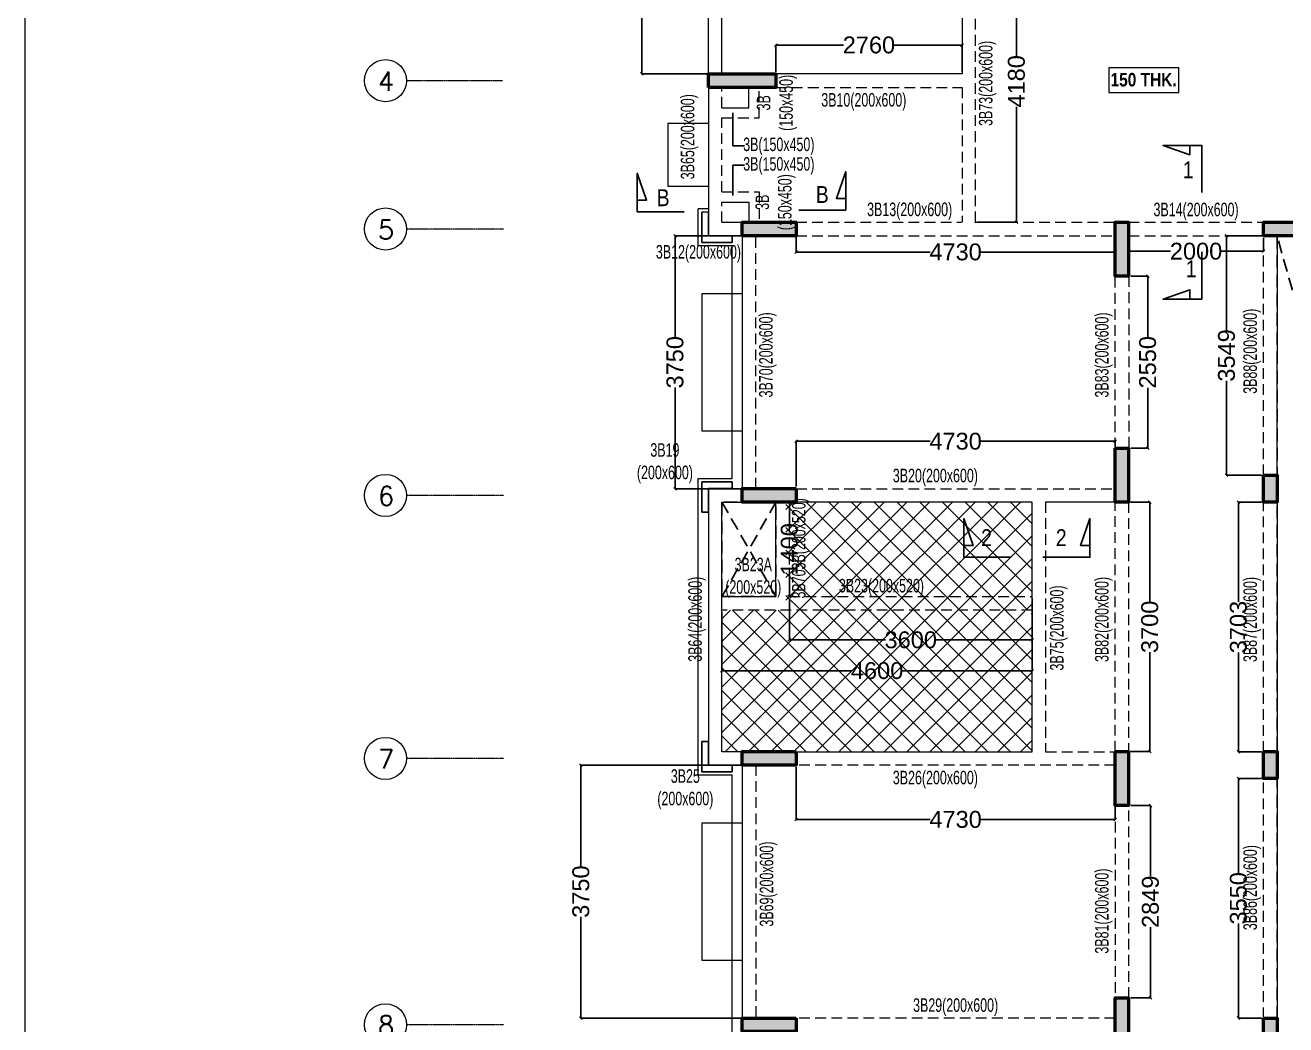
# Model space of a CAD drawing. Header units: millimetres. Extents: x 26 to 37382, y 45 to 77360.
# Drawn here: x 26 to 18715, y 49399 to 64222 of the extents above; entities that cross this region are included whole.
import ezdxf
from ezdxf.enums import TextEntityAlignment as Align

# ---------------------------------------------------------------- set-up
doc = ezdxf.new("R2010")
doc.units = ezdxf.units.MM
for name, pattern in [('ACAD_ISO04W100', [30, 24, -3, 0, -3]), ('CONTINU', [0]), ('DASHED', [0.75, 0.5, -0.25]), ('HIDDEN', [9.525, 6.35, -3.175])]:
    doc.linetypes.add(name, pattern=pattern)
for name, color, linetype, lineweight in [('A-ANNO-DIMS', 8, 'Continuous', 15), ('A-ANNO-GRID-LINE', 8, 'ACAD_ISO04W100', 20), ('A-ANNO-GRID-TEXT', 13, 'Continuous', 15), ('A-BOXING PROJECTION', 8, 'Continuous', 9), ('A-CLMN', 5, 'Continuous', 50), ('A-CONC-PATT', 253, 'Continuous', 0), ('S - BEAM', 7, 'Continuous', 13), ('S - BEAM TXT', 30, 'Continuous', 13), ('S - SLAB TXT', 2, 'Continuous', 13), ('STR-Stair', 1, 'Continuous', 13)]:
    doc.layers.add(name, color=color, linetype=linetype, lineweight=lineweight)
for name, color, linetype in [('BAND DETAILS', 2, 'Continuous'), ('S-DIM', 8, 'Continuous'), ('SECTION', 4, 'CONTINU'), ('SL-FW-HIDDEN', 1, 'Continuous'), ('TOILET SUNK BY80', 240, 'Continuous')]:
    doc.layers.add(name, color=color, linetype=linetype)
doc.styles.add('ROMANS', font='romans.shx')
doc.styles.add('S - GRID TXT', font='ARIALNB.TTF')
doc.styles.add('SED', font='ARIALN.TTF', dxfattribs={"height": 50})
doc.styles.add('SOBHA', font='arial.ttf')
doc.styles.get("Standard").update_dxf_attribs({"font": 'arial.ttf'})
doc.styles.add('TITLE', font='tahoma.ttf')
doc.dimstyles.new('ISO-25', dxfattribs={"dimtxt": 2.5, "dimasz": 2.5, "dimexe": 1.25, "dimexo": 0.625, "dimtad": 1, "dimtxsty": 'Standard', "dimcen": 2.5, "dimadec": 0, "dimazin": 0, "dimtfac": 1, "dimtmove": 0, "dimatfit": 3, "dimfxl": 1, "dimarcsym": 0})
doc.dimstyles.new('S--20', dxfattribs={"dimscale": 20, "dimtxt": 12.5, "dimasz": 2, "dimexe": 0.25, "dimexo": 1.5, "dimgap": 0.1, "dimtad": 0, "dimdec": 0, "dimrnd": 0.0005, "dimzin": 0, "dimdsep": 46, "dimtxsty": 'SOBHA', "dimblk": 'OBLIQUE', "dimcen": 0.09, "dimclrd": 8, "dimclre": 8, "dimclrt": 4, "dimadec": 0, "dimazin": 0, "dimtfac": 1, "dimtdec": 0, "dimtofl": 0, "dimtmove": 0, "dimatfit": 3, "dimfxl": 0.18, "dimtolj": 1, "dimtzin": 0, "dimlwd": -1, "dimlwe": -1, "dimarcsym": 0})
pattern_1 = [(45, (283947.7, -710903.4), (-168.379802, 168.379802), []), (135, (283947.7, -710903.4), (-168.379802, -168.379802), [])]

# ---------------------------------------------------------------- blocks, each defined once
blk = doc.blocks.new('*U84')
at = {"layer": 'SL-FW-HIDDEN', "linetype": 'HIDDEN', "ltscale": 30}
for p, q in [((5530, 19500), (0, 0)), ((0, 19500), (5530, 0))]:
    blk.add_line(p, q, dxfattribs=at)
blk.add_lwpolyline([(0, 19500), (5530, 19500), (5530, 0), (0, 0)], close=True, dxfattribs=at)
at = {"layer": 'SL-FW-HIDDEN', "linetype": 'DASHED', "ltscale": 250, "style": 'TITLE'}
blk.add_attdef('DECRIPTION', text='', height=125, dxfattribs=at).set_placement((960, 116), align=Align.MIDDLE_CENTER)
blk = doc.blocks.new('*U83')
at = {"layer": 'SL-FW-HIDDEN', "linetype": 'HIDDEN', "ltscale": 30}
for p, q in [((800, 1399), (0, 0)), ((0, 1399), (800, 0))]:
    blk.add_line(p, q, dxfattribs=at)
blk.add_lwpolyline([(0, 1399), (800, 1399), (800, 0), (0, 0)], close=True, dxfattribs=at)
at = {"layer": 'SL-FW-HIDDEN', "linetype": 'DASHED', "ltscale": 250, "style": 'TITLE'}
blk.add_attdef('DECRIPTION', text='', height=125, dxfattribs=at).set_placement((960, 116), align=Align.MIDDLE_CENTER)
blk = doc.blocks.new('STRG')
at = {"layer": 'A-ANNO-DIMS', "linetype": 'ACAD_ISO04W100'}
for p, q in [((19326.6, -1600659.7, -0.8), (17903.9, -1600659.7, -0.8)), ((19340.3, -1602859.7, -0.1), (17903.9, -1602859.7, -0.1)), ((19340.3, -1606809.7, -0.3), (17903.9, -1606809.7, -0.3)), ((19340.3, -1610709.7, -0.1), (17903.9, -1610709.7, -0.1)), ((19340.3, -1614659.7, -0.1), (17903.9, -1614659.7, -0.1))]:
    blk.add_line(p, q, dxfattribs=at)
at = {"layer": 'A-ANNO-GRID-TEXT'}
for centre in [(17591.7, -1600659.7), (17591.7, -1602859.7), (17591.7, -1606809.7, -0.3), (17591.7, -1610709.7), (17591.7, -1614659.7)]:
    blk.add_circle(centre, 312.3, dxfattribs=at)
at = {"layer": 'A-ANNO-GRID-TEXT', "style": 'ROMANS'}
for s, p in [('4', (17480.3, -1600810.5, 0.3)), ('5', (17480.3, -1603010.5, 0.3)), ('6', (17480.3, -1606960.5)), ('7', (17480.3, -1610860.5, 0.3)), ('8', (17480.3, -1614810.5, 0.3))]:
    blk.add_text(s, height=282.2, dxfattribs=at).set_placement(p)
blk = doc.blocks.new('FFR')
at = {"layer": 'A-CONC-PATT'}
h = blk.add_hatch(color=256, dxfattribs=at)
h.dxf.hatch_style = 1
h.paths.add_polyline_path([(2010, 33780), (2010, 33580), (3010, 33580), (3010, 33780)])
h = blk.add_hatch(color=256, dxfattribs=at)
h.dxf.hatch_style = 1
h.paths.add_polyline_path([(2510, 31580), (2510, 31380), (3310, 31380), (3310, 31580)])
h = blk.add_hatch(color=256, dxfattribs=at)
h.dxf.hatch_style = 1
h.paths.add_polyline_path([(8040, 30780), (8240, 30780), (8240, 31580), (8040, 31580)])
h = blk.add_hatch(color=256, dxfattribs=at)
h.dxf.hatch_style = 1
h.paths.add_polyline_path([(8040, 30780), (8240, 30780), (8240, 31580), (8040, 31580)])
h = blk.add_hatch(color=256, dxfattribs=at)
h.dxf.hatch_style = 1
h.paths.add_polyline_path([(10240, 31580), (10240, 31380), (11040, 31380), (11040, 31580)])
h = blk.add_hatch(color=256, dxfattribs=at)
h.dxf.hatch_style = 1
h.paths.add_polyline_path([(8240, 28230), (8040, 28230), (8040, 27430), (8240, 27430)])
h = blk.add_hatch(color=256, dxfattribs=at)
h.dxf.hatch_style = 1
h.paths.add_polyline_path([(10440, 27830), (10240, 27830), (10240, 27430), (10440, 27430)])
h = blk.add_hatch(color=256, dxfattribs=at)
h.dxf.hatch_style = 1
h.paths.add_polyline_path([(3310, 27430), (3310, 27630), (2510, 27630), (2510, 27430)])
h = blk.add_hatch(color=256, dxfattribs=at)
h.dxf.hatch_style = 1
h.paths.add_polyline_path([(3310, 27430), (3310, 27630), (2510, 27630), (2510, 27430)])
h = blk.add_hatch(color=256, dxfattribs=at)
h.dxf.hatch_style = 1
h.paths.add_polyline_path([(3310, 23530), (3310, 23730), (2510, 23730), (2510, 23530)])
h = blk.add_hatch(color=256, dxfattribs=at)
h.dxf.hatch_style = 1
h.paths.add_polyline_path([(3310, 23530), (3310, 23730), (2510, 23730), (2510, 23530)])
h = blk.add_hatch(color=256, dxfattribs=at)
h.dxf.hatch_style = 1
h.paths.add_polyline_path([(8240, 23730), (8040, 23730), (8040, 22930), (8240, 22930)])
h = blk.add_hatch(color=256, dxfattribs=at)
h.dxf.hatch_style = 1
h.paths.add_polyline_path([(10440, 23730), (10240, 23730), (10240, 23330), (10440, 23330)])
h = blk.add_hatch(color=256, dxfattribs=at)
h.dxf.hatch_style = 1
h.paths.add_polyline_path([(8040, 19280), (8240, 19280), (8240, 20080), (8040, 20080)])
h = blk.add_hatch(color=256, dxfattribs=at)
h.dxf.hatch_style = 1
h.paths.add_polyline_path([(3310, 19580), (3310, 19780), (2510, 19780), (2510, 19580)])
h = blk.add_hatch(color=256, dxfattribs=at)
h.dxf.hatch_style = 1
h.paths.add_polyline_path([(10440, 19780), (10240, 19780), (10240, 19380), (10440, 19380)])
at = {"layer": 'A-CLMN'}
for points, elevation in [([(2010, 33580), (2010, 33780), (3010, 33780), (3010, 33580)], 0), ([(2510, 31380), (2510, 31580), (3310, 31580), (3310, 31380)], 1), ([(8240, 30780), (8040, 30780), (8040, 31580), (8240, 31580)], 1), ([(8240, 30780), (8040, 30780), (8040, 31580), (8240, 31580)], 1), ([(10240, 31380), (10240, 31580), (11040, 31580), (11040, 31380)], 1), ([(8040, 28230), (8240, 28230), (8240, 27430), (8040, 27430)], 1), ([(10240, 27830), (10440, 27830), (10440, 27430), (10240, 27430)], 1), ([(3310, 27630), (3310, 27430), (2510, 27430), (2510, 27630)], 0), ([(3310, 27630), (3310, 27430), (2510, 27430), (2510, 27630)], 0), ([(3310, 23730), (3310, 23530), (2510, 23530), (2510, 23730)], 1), ([(3310, 23730), (3310, 23530), (2510, 23530), (2510, 23730)], 1), ([(8040, 23730), (8240, 23730), (8240, 22930), (8040, 22930)], 1), ([(10240, 23730), (10440, 23730), (10440, 23330), (10240, 23330)], 1), ([(8240, 19280), (8040, 19280), (8040, 20080), (8240, 20080)], 1), ([(3310, 19780), (3310, 19580), (2510, 19580), (2510, 19780)], 1), ([(10240, 19780), (10440, 19780), (10440, 19380), (10240, 19380)], 1)]:
    blk.add_lwpolyline(points, close=True, dxfattribs=dict(at, elevation=elevation))
blk = doc.blocks.new('ELEVATION FEATURE - ELEVATION FEATURE-2962623-SECOND FLOOR LEVEL')
at = {"layer": 'A-BOXING PROJECTION', "color": 2}
for p, q in [((4979978, 4983476), (4979978, 4984026)), ((4980128, 4984026), (4979978, 4984026)), ((4980128, 4983976), (4980028, 4983976)), ((4980478, 4983476), (4979978, 4983476)), ((4980478, 4982766), (4980478, 4983476)), ((4980478, 4980026), (4980478, 4982766)), ((4979978, 4975626), (4979978, 4980026)), ((4979978, 4980026), (4980478, 4980026)), ((4980478, 4975626), (4979978, 4975626)), ((4980478, 4974916), (4980478, 4975626)), ((4980478, 4970966), (4980478, 4974916))]:
    blk.add_line(p, q, dxfattribs=at)
at = {"layer": 'A-BOXING PROJECTION', "color": 2, "lineweight": 25}
for p, q in [((4980028, 4983976), (4980028, 4983526)), ((4980128, 4983626), (4980128, 4983976)), ((4980478, 4983626), (4980128, 4983626)), ((4980478, 4983526), (4980478, 4983626)), ((4980028, 4983526), (4980478, 4983526)), ((4980478, 4979976), (4980028, 4979976)), ((4980028, 4979976), (4980028, 4979526)), ((4980128, 4979526), (4980128, 4979876)), ((4980128, 4979876), (4980478, 4979876)), ((4980478, 4979876), (4980478, 4979976)), ((4980028, 4979526), (4980128, 4979526)), ((4980128, 4976126), (4980028, 4976126)), ((4980028, 4976126), (4980028, 4975676)), ((4980128, 4975776), (4980128, 4976126)), ((4980478, 4975776), (4980128, 4975776)), ((4980478, 4975676), (4980478, 4975776)), ((4980028, 4975676), (4980478, 4975676))]:
    blk.add_line(p, q, dxfattribs=at)
blk = doc.blocks.new('A$C420997f2')
at = {"layer": 'SECTION', "color": 5, "ltscale": 1000}
for points, elevation in [([(1452, 30533), (755, 30533), (755, 31108), (894, 30710), (755, 30710)], 1), ([(3149, 30558), (3846, 30558), (3846, 31133), (3707, 30735), (3846, 30735)], 2)]:
    blk.add_lwpolyline(points, dxfattribs=dict(at, elevation=elevation))
at = {"layer": 'SECTION', "linetype": 'Continuous', "style": 'SED'}
for p in [(1043, 30619, 1), (3402, 30667, 0)]:
    blk.add_text('B', height=250, rotation=0.0105, dxfattribs=at).set_placement(p)
blk = doc.blocks.new('_Oblique')
at = {"color": 0, "linetype": 'ByBlock', "lineweight": -2}
blk.add_line((-0.5, -0.5), (0.5, 0.5), dxfattribs=at)
blk = doc.blocks.new('*D255')
at = {"layer": 'Defpoints', "color": 0, "linetype": 'ByBlock', "transparency": 16777216}
for p in [(13915, 63928), (11155, 63500, 0), (13915, 63500, 1)]:
    blk.add_point(p, dxfattribs=at)
at = {"layer": 'S-DIM', "color": 8, "transparency": 16777216}
for p, q in [((11155, 63530), (11155, 63933)), ((11155, 63928), (12158, 63928)), ((13915, 63928), (12912, 63928)), ((13915, 63530), (13915, 63933))]:
    blk.add_line(p, q, dxfattribs=at)
at = {"layer": 'S-DIM', "color": 8, "linetype": 'ByBlock', "transparency": 16777216, "xscale": 40, "yscale": 40, "zscale": 40, "rotation": 180}
blk.add_blockref('_Oblique', (11155, 63928), dxfattribs=at)
at = {"layer": 'S-DIM', "color": 8, "linetype": 'ByBlock', "transparency": 16777216, "xscale": 40, "yscale": 40, "zscale": 40}
blk.add_blockref('_Oblique', (13915, 63928), dxfattribs=at)
at = {"layer": 'S-DIM', "color": 4, "linetype": 'ByBlock', "transparency": 16777216, "insert": (12535, 63928), "char_height": 250, "attachment_point": 5, "style": 'SOBHA'}
blk.add_mtext('\\A1;2760', dxfattribs=at)
blk = doc.blocks.new('*D359')
at = {"layer": 'Defpoints', "color": 0, "linetype": 'ByBlock', "transparency": 16777216}
for p in [(11455, 61300, 1), (16185, 61300), (16185, 60859)]:
    blk.add_point(p, dxfattribs=at)
at = {"layer": 'S-DIM', "color": 8, "transparency": 16777216}
for p, q in [((11455, 61270), (11455, 60854)), ((16185, 61270), (16185, 60854)), ((11455, 60859), (13441, 60859)), ((16185, 60859), (14200, 60859))]:
    blk.add_line(p, q, dxfattribs=at)
at = {"layer": 'S-DIM', "color": 8, "linetype": 'ByBlock', "transparency": 16777216, "xscale": 40, "yscale": 40, "zscale": 40, "rotation": 180}
blk.add_blockref('_Oblique', (11455, 60859), dxfattribs=at)
at = {"layer": 'S-DIM', "color": 8, "linetype": 'ByBlock', "transparency": 16777216, "xscale": 40, "yscale": 40, "zscale": 40}
blk.add_blockref('_Oblique', (16185, 60859), dxfattribs=at)
at = {"layer": 'S-DIM', "color": 4, "linetype": 'ByBlock', "transparency": 16777216, "insert": (13820, 60859), "char_height": 250, "attachment_point": 5, "style": 'SOBHA'}
blk.add_mtext('\\A1;4730', dxfattribs=at)
blk = doc.blocks.new('*D360')
at = {"layer": 'Defpoints', "color": 0, "linetype": 'ByBlock', "transparency": 16777216}
for p in [(16385, 61100), (18385, 61100), (18385, 60870)]:
    blk.add_point(p, dxfattribs=at)
at = {"layer": 'S-DIM', "color": 8, "transparency": 16777216}
for p, q in [((16385, 61070), (16385, 60865)), ((18385, 61070), (18385, 60865)), ((16385, 60870), (17008, 60870)), ((18385, 60870), (17762, 60870))]:
    blk.add_line(p, q, dxfattribs=at)
at = {"layer": 'S-DIM', "color": 8, "linetype": 'ByBlock', "transparency": 16777216, "xscale": 40, "yscale": 40, "zscale": 40, "rotation": 180}
blk.add_blockref('_Oblique', (16385, 60870), dxfattribs=at)
at = {"layer": 'S-DIM', "color": 8, "linetype": 'ByBlock', "transparency": 16777216, "xscale": 40, "yscale": 40, "zscale": 40}
blk.add_blockref('_Oblique', (18385, 60870), dxfattribs=at)
at = {"layer": 'S-DIM', "color": 4, "linetype": 'ByBlock', "transparency": 16777216, "insert": (17385, 60870), "char_height": 250, "attachment_point": 5, "style": 'SOBHA'}
blk.add_mtext('\\A1;2000', dxfattribs=at)
blk = doc.blocks.new('*D257')
at = {"layer": 'Defpoints', "color": 0, "linetype": 'ByBlock', "transparency": 16777216}
for p in [(16185, 58052), (11455, 57350, 0), (16185, 57350, 1)]:
    blk.add_point(p, dxfattribs=at)
at = {"layer": 'S-DIM', "color": 8, "transparency": 16777216}
for p, q in [((11455, 57380), (11455, 58057)), ((11455, 58052), (13441, 58052)), ((16185, 58052), (14200, 58052)), ((16185, 57380), (16185, 58057))]:
    blk.add_line(p, q, dxfattribs=at)
at = {"layer": 'S-DIM', "color": 8, "linetype": 'ByBlock', "transparency": 16777216, "xscale": 40, "yscale": 40, "zscale": 40, "rotation": 180}
blk.add_blockref('_Oblique', (11455, 58052), dxfattribs=at)
at = {"layer": 'S-DIM', "color": 8, "linetype": 'ByBlock', "transparency": 16777216, "xscale": 40, "yscale": 40, "zscale": 40}
blk.add_blockref('_Oblique', (16185, 58052), dxfattribs=at)
at = {"layer": 'S-DIM', "color": 4, "linetype": 'ByBlock', "transparency": 16777216, "insert": (13820, 58052), "char_height": 250, "attachment_point": 5, "style": 'SOBHA'}
blk.add_mtext('\\A1;4730', dxfattribs=at)
blk = doc.blocks.new('*D365')
at = {"layer": 'Defpoints', "color": 0, "linetype": 'ByBlock', "transparency": 16777216}
for p in [(11355, 55750), (14955, 55750), (14955, 55107)]:
    blk.add_point(p, dxfattribs=at)
at = {"layer": 'S-DIM', "color": 8, "transparency": 16777216}
for p, q in [((11355, 55720), (11355, 55102)), ((14955, 55720), (14955, 55102)), ((11355, 55107), (12781, 55107)), ((14955, 55107), (13530, 55107))]:
    blk.add_line(p, q, dxfattribs=at)
at = {"layer": 'S-DIM', "color": 8, "linetype": 'ByBlock', "transparency": 16777216, "xscale": 40, "yscale": 40, "zscale": 40, "rotation": 180}
blk.add_blockref('_Oblique', (11355, 55107), dxfattribs=at)
at = {"layer": 'S-DIM', "color": 8, "linetype": 'ByBlock', "transparency": 16777216, "xscale": 40, "yscale": 40, "zscale": 40}
blk.add_blockref('_Oblique', (14955, 55107), dxfattribs=at)
at = {"layer": 'S-DIM', "color": 4, "linetype": 'ByBlock', "transparency": 16777216, "insert": (13155, 55107), "char_height": 250, "attachment_point": 5, "style": 'SOBHA'}
blk.add_mtext('\\A1;3600', dxfattribs=at)
blk = doc.blocks.new('*D366')
at = {"layer": 'Defpoints', "color": 0, "linetype": 'ByBlock', "transparency": 16777216}
for p in [(10356, 55547), (14955, 55547), (14955, 54650)]:
    blk.add_point(p, dxfattribs=at)
at = {"layer": 'S-DIM', "color": 8, "transparency": 16777216}
for p, q in [((10356, 55517), (10356, 54645)), ((14955, 55517), (14955, 54645)), ((10356, 54650), (12276, 54650)), ((14955, 54650), (13035, 54650))]:
    blk.add_line(p, q, dxfattribs=at)
at = {"layer": 'S-DIM', "color": 8, "linetype": 'ByBlock', "transparency": 16777216, "xscale": 40, "yscale": 40, "zscale": 40, "rotation": 180}
blk.add_blockref('_Oblique', (10356, 54650), dxfattribs=at)
at = {"layer": 'S-DIM', "color": 8, "linetype": 'ByBlock', "transparency": 16777216, "xscale": 40, "yscale": 40, "zscale": 40}
blk.add_blockref('_Oblique', (14955, 54650), dxfattribs=at)
at = {"layer": 'S-DIM', "color": 4, "linetype": 'ByBlock', "transparency": 16777216, "insert": (12656, 54650), "char_height": 250, "attachment_point": 5, "style": 'SOBHA'}
blk.add_mtext('\\A1;4600', dxfattribs=at)
blk = doc.blocks.new('*D367')
at = {"layer": 'Defpoints', "color": 0, "linetype": 'ByBlock', "transparency": 16777216}
for p in [(11455, 53250, 1), (16185, 53250), (16185, 52444)]:
    blk.add_point(p, dxfattribs=at)
at = {"layer": 'S-DIM', "color": 8, "transparency": 16777216}
for p, q in [((11455, 53220), (11455, 52439)), ((16185, 53220), (16185, 52439)), ((11455, 52444), (13441, 52444)), ((16185, 52444), (14200, 52444))]:
    blk.add_line(p, q, dxfattribs=at)
at = {"layer": 'S-DIM', "color": 8, "linetype": 'ByBlock', "transparency": 16777216, "xscale": 40, "yscale": 40, "zscale": 40, "rotation": 180}
blk.add_blockref('_Oblique', (11455, 52444), dxfattribs=at)
at = {"layer": 'S-DIM', "color": 8, "linetype": 'ByBlock', "transparency": 16777216, "xscale": 40, "yscale": 40, "zscale": 40}
blk.add_blockref('_Oblique', (16185, 52444), dxfattribs=at)
at = {"layer": 'S-DIM', "color": 4, "linetype": 'ByBlock', "transparency": 16777216, "insert": (13820, 52444), "char_height": 250, "attachment_point": 5, "style": 'SOBHA'}
blk.add_mtext('\\A1;4730', dxfattribs=at)
blk = doc.blocks.new('*D319')
at = {"layer": 'Defpoints', "color": 0, "linetype": 'ByBlock', "transparency": 16777216}
for p in [(9170, 68380), (10355, 68380, 0), (10355, 63500)]:
    blk.add_point(p, dxfattribs=at)
at = {"layer": 'S-DIM', "color": 8, "transparency": 16777216}
for p, q in [((10325, 68380), (9165, 68380)), ((9170, 68380), (9170, 66320)), ((9170, 63500), (9170, 65560)), ((10325, 63500), (9165, 63500))]:
    blk.add_line(p, q, dxfattribs=at)
at = {"layer": 'S-DIM', "color": 8, "linetype": 'ByBlock', "transparency": 16777216, "xscale": 40, "yscale": 40, "zscale": 40}
for p, rotation in [((9170, 68380), 90), ((9170, 63500), 270)]:
    blk.add_blockref('_Oblique', p, dxfattribs=dict(at, rotation=rotation))
at = {"layer": 'S-DIM', "color": 4, "linetype": 'ByBlock', "transparency": 16777216, "insert": (9170, 65940), "char_height": 250, "attachment_point": 5, "rotation": 90, "style": 'SOBHA'}
blk.add_mtext('\\A1;4880', dxfattribs=at)
blk = doc.blocks.new('*D239')
at = {"layer": 'Defpoints', "color": 0, "linetype": 'ByBlock', "transparency": 16777216}
for p in [(8264, 53249), (10856, 53249, 0), (10856, 49499, 0)]:
    blk.add_point(p, dxfattribs=at)
at = {"layer": 'S-DIM', "color": 8, "transparency": 16777216}
for p, q in [((10826, 53249), (8259, 53249)), ((8264, 53249), (8264, 51749)), ((8264, 49499), (8264, 50999)), ((10826, 49499), (8259, 49499))]:
    blk.add_line(p, q, dxfattribs=at)
at = {"layer": 'S-DIM', "color": 8, "linetype": 'ByBlock', "transparency": 16777216, "xscale": 40, "yscale": 40, "zscale": 40}
for p, rotation in [((8264, 53249), 90), ((8264, 49499), 270)]:
    blk.add_blockref('_Oblique', p, dxfattribs=dict(at, rotation=rotation))
at = {"layer": 'S-DIM', "color": 4, "linetype": 'ByBlock', "transparency": 16777216, "insert": (8264, 51374), "char_height": 250, "attachment_point": 5, "rotation": 90, "style": 'SOBHA'}
blk.add_mtext('\\A1;3750', dxfattribs=at)
blk = doc.blocks.new('*D321')
at = {"layer": 'Defpoints', "color": 0, "linetype": 'ByBlock', "transparency": 16777216}
for p in [(9660, 61099), (10856, 61099), (10856, 57349)]:
    blk.add_point(p, dxfattribs=at)
at = {"layer": 'S-DIM', "color": 8, "transparency": 16777216}
for p, q in [((10826, 61099), (9655, 61099)), ((9660, 61099), (9660, 59599)), ((9660, 57349), (9660, 58849)), ((10826, 57349), (9655, 57349))]:
    blk.add_line(p, q, dxfattribs=at)
at = {"layer": 'S-DIM', "color": 8, "linetype": 'ByBlock', "transparency": 16777216, "xscale": 40, "yscale": 40, "zscale": 40}
for p, rotation in [((9660, 61099), 90), ((9660, 57349), 270)]:
    blk.add_blockref('_Oblique', p, dxfattribs=dict(at, rotation=rotation))
at = {"layer": 'S-DIM', "color": 4, "linetype": 'ByBlock', "transparency": 16777216, "insert": (9660, 59224), "char_height": 250, "attachment_point": 5, "rotation": 90, "style": 'SOBHA'}
blk.add_mtext('\\A1;3750', dxfattribs=at)
blk = doc.blocks.new('*D323')
at = {"layer": 'Defpoints', "color": 0, "linetype": 'ByBlock', "transparency": 16777216}
for p in [(11355, 57150), (11355, 57150), (11355, 55750)]:
    blk.add_point(p, dxfattribs=at)
at = {"layer": 'S-DIM', "color": 8, "transparency": 16777216}
for p, q in [((11355, 57150), (11355, 56813)), ((11385, 57150), (11360, 57150)), ((11355, 55750), (11355, 56087)), ((11385, 55750), (11360, 55750))]:
    blk.add_line(p, q, dxfattribs=at)
at = {"layer": 'S-DIM', "color": 8, "linetype": 'ByBlock', "transparency": 16777216, "xscale": 40, "yscale": 40, "zscale": 40}
for p, rotation in [((11355, 57150), 90), ((11355, 55750), 270)]:
    blk.add_blockref('_Oblique', p, dxfattribs=dict(at, rotation=rotation))
at = {"layer": 'S-DIM', "color": 4, "linetype": 'ByBlock', "transparency": 16777216, "insert": (11355, 56450), "char_height": 250, "attachment_point": 5, "rotation": 90, "style": 'SOBHA'}
blk.add_mtext('\\A1;1400', dxfattribs=at)
blk = doc.blocks.new('*D241')
at = {"layer": 'Defpoints', "color": 0, "linetype": 'ByBlock', "transparency": 16777216}
for p in [(14115, 65480, 0), (14722, 65480), (14115, 61300, 1)]:
    blk.add_point(p, dxfattribs=at)
at = {"layer": 'S-DIM', "color": 8, "transparency": 16777216}
for p, q in [((14145, 65480), (14727, 65480)), ((14722, 65480), (14722, 63770)), ((14722, 61300), (14722, 63010)), ((14145, 61300), (14727, 61300))]:
    blk.add_line(p, q, dxfattribs=at)
at = {"layer": 'S-DIM', "color": 8, "linetype": 'ByBlock', "transparency": 16777216, "xscale": 40, "yscale": 40, "zscale": 40}
for p, rotation in [((14722, 65480), 90), ((14722, 61300), 270)]:
    blk.add_blockref('_Oblique', p, dxfattribs=dict(at, rotation=rotation))
at = {"layer": 'S-DIM', "color": 4, "linetype": 'ByBlock', "transparency": 16777216, "insert": (14722, 63390), "char_height": 250, "attachment_point": 5, "rotation": 90, "style": 'SOBHA'}
blk.add_mtext('\\A1;4180', dxfattribs=at)
blk = doc.blocks.new('*D246')
at = {"layer": 'Defpoints', "color": 0, "linetype": 'ByBlock', "transparency": 16777216}
for p in [(16386, 52649, 0), (16709, 52649), (16386, 49800, 1)]:
    blk.add_point(p, dxfattribs=at)
at = {"layer": 'S-DIM', "color": 8, "transparency": 16777216}
for p, q in [((16416, 52649), (16714, 52649)), ((16709, 52649), (16709, 51602)), ((16709, 49800), (16709, 50847)), ((16416, 49800), (16714, 49800))]:
    blk.add_line(p, q, dxfattribs=at)
at = {"layer": 'S-DIM', "color": 8, "linetype": 'ByBlock', "transparency": 16777216, "xscale": 40, "yscale": 40, "zscale": 40}
for p, rotation in [((16709, 52649), 90), ((16709, 49800), 270)]:
    blk.add_blockref('_Oblique', p, dxfattribs=dict(at, rotation=rotation))
at = {"layer": 'S-DIM', "color": 4, "linetype": 'ByBlock', "transparency": 16777216, "insert": (16709, 51224), "char_height": 250, "attachment_point": 5, "rotation": 90, "style": 'SOBHA'}
blk.add_mtext('\\A1;2849', dxfattribs=at)
blk = doc.blocks.new('*D326')
at = {"layer": 'Defpoints', "color": 0, "linetype": 'ByBlock', "transparency": 16777216}
for p in [(16385, 57150), (16385, 53450), (16699, 53450)]:
    blk.add_point(p, dxfattribs=at)
at = {"layer": 'S-DIM', "color": 8, "transparency": 16777216}
for p, q in [((16415, 57150), (16704, 57150)), ((16699, 57150), (16699, 55674)), ((16699, 53450), (16699, 54925)), ((16415, 53450), (16704, 53450))]:
    blk.add_line(p, q, dxfattribs=at)
at = {"layer": 'S-DIM', "color": 8, "linetype": 'ByBlock', "transparency": 16777216, "xscale": 40, "yscale": 40, "zscale": 40}
for p, rotation in [((16699, 57150), 90), ((16699, 53450), 270)]:
    blk.add_blockref('_Oblique', p, dxfattribs=dict(at, rotation=rotation))
at = {"layer": 'S-DIM', "color": 4, "linetype": 'ByBlock', "transparency": 16777216, "insert": (16699, 55300), "char_height": 250, "attachment_point": 5, "rotation": 90, "style": 'SOBHA'}
blk.add_mtext('\\A1;3700', dxfattribs=at)
blk = doc.blocks.new('*D327')
at = {"layer": 'Defpoints', "color": 0, "linetype": 'ByBlock', "transparency": 16777216}
for p in [(16386, 60499, 0), (16386, 57949, 0), (16668, 57949)]:
    blk.add_point(p, dxfattribs=at)
at = {"layer": 'S-DIM', "color": 8, "transparency": 16777216}
for p, q in [((16416, 60499), (16673, 60499)), ((16668, 60499), (16668, 59601)), ((16668, 57949), (16668, 58847)), ((16416, 57949), (16673, 57949))]:
    blk.add_line(p, q, dxfattribs=at)
at = {"layer": 'S-DIM', "color": 8, "linetype": 'ByBlock', "transparency": 16777216, "xscale": 40, "yscale": 40, "zscale": 40}
for p, rotation in [((16668, 60499), 90), ((16668, 57949), 270)]:
    blk.add_blockref('_Oblique', p, dxfattribs=dict(at, rotation=rotation))
at = {"layer": 'S-DIM', "color": 4, "linetype": 'ByBlock', "transparency": 16777216, "insert": (16668, 59224), "char_height": 250, "attachment_point": 5, "rotation": 90, "style": 'SOBHA'}
blk.add_mtext('\\A1;2550', dxfattribs=at)
blk = doc.blocks.new('*D332')
at = {"layer": 'Defpoints', "color": 0, "linetype": 'ByBlock', "transparency": 16777216}
for p in [(18013, 53050), (18385, 53050), (18385, 49500)]:
    blk.add_point(p, dxfattribs=at)
at = {"layer": 'S-DIM', "color": 8, "transparency": 16777216}
for p, q in [((18355, 53050), (18008, 53050)), ((18013, 53050), (18013, 51649)), ((18013, 49500), (18013, 50900)), ((18355, 49500), (18008, 49500))]:
    blk.add_line(p, q, dxfattribs=at)
at = {"layer": 'S-DIM', "color": 8, "linetype": 'ByBlock', "transparency": 16777216, "xscale": 40, "yscale": 40, "zscale": 40}
for p, rotation in [((18013, 53050), 90), ((18013, 49500), 270)]:
    blk.add_blockref('_Oblique', p, dxfattribs=dict(at, rotation=rotation))
at = {"layer": 'S-DIM', "color": 4, "linetype": 'ByBlock', "transparency": 16777216, "insert": (18013, 51275), "char_height": 250, "attachment_point": 5, "rotation": 90, "style": 'SOBHA'}
blk.add_mtext('\\A1;3550', dxfattribs=at)
blk = doc.blocks.new('*D333')
at = {"layer": 'Defpoints', "color": 0, "linetype": 'ByBlock', "transparency": 16777216}
for p in [(18013, 57149), (18386, 57149, 1), (18386, 53446, 0)]:
    blk.add_point(p, dxfattribs=at)
at = {"layer": 'S-DIM', "color": 8, "transparency": 16777216}
for p, q in [((18356, 57149), (18008, 57149)), ((18013, 57149), (18013, 55673)), ((18013, 53446), (18013, 54922)), ((18356, 53446), (18008, 53446))]:
    blk.add_line(p, q, dxfattribs=at)
at = {"layer": 'S-DIM', "color": 8, "linetype": 'ByBlock', "transparency": 16777216, "xscale": 40, "yscale": 40, "zscale": 40}
for p, rotation in [((18013, 57149), 90), ((18013, 53446), 270)]:
    blk.add_blockref('_Oblique', p, dxfattribs=dict(at, rotation=rotation))
at = {"layer": 'S-DIM', "color": 4, "linetype": 'ByBlock', "transparency": 16777216, "insert": (18013, 55298), "char_height": 250, "attachment_point": 5, "rotation": 90, "style": 'SOBHA'}
blk.add_mtext('\\A1;3703', dxfattribs=at)
blk = doc.blocks.new('*D334')
at = {"layer": 'Defpoints', "color": 0, "linetype": 'ByBlock', "transparency": 16777216}
for p in [(17837, 61100), (18385, 61100, 1), (18385, 57550, 1)]:
    blk.add_point(p, dxfattribs=at)
at = {"layer": 'S-DIM', "color": 8, "transparency": 16777216}
for p, q in [((18355, 61100), (17832, 61100)), ((17837, 61100), (17837, 59700)), ((17837, 57550), (17837, 58950)), ((18355, 57550), (17832, 57550))]:
    blk.add_line(p, q, dxfattribs=at)
at = {"layer": 'S-DIM', "color": 8, "linetype": 'ByBlock', "transparency": 16777216, "xscale": 40, "yscale": 40, "zscale": 40}
for p, rotation in [((17837, 61100), 90), ((17837, 57550), 270)]:
    blk.add_blockref('_Oblique', p, dxfattribs=dict(at, rotation=rotation))
at = {"layer": 'S-DIM', "color": 4, "linetype": 'ByBlock', "transparency": 16777216, "insert": (17837, 59325), "char_height": 250, "attachment_point": 5, "rotation": 90, "style": 'SOBHA'}
blk.add_mtext('\\A1;3549', dxfattribs=at)
blk = doc.blocks.new('SECOND FLOOR ROOF FRAMING LAYOUT')
at = {"layer": 'TOILET SUNK BY80'}
h = blk.add_hatch(dxfattribs=at)
h.set_pattern_fill('ANSI37', color=256, scale=75, style=0)
h.set_pattern_definition(pattern_1)
h.paths.add_polyline_path([(111884, -2547653), (108234, -2547653), (108234, -2549257), (111884, -2549256)])
h = blk.add_hatch(dxfattribs=at)
h.set_pattern_fill('ANSI37', color=256, scale=75, style=0)
h.set_pattern_definition(pattern_1)
edge = h.paths.add_edge_path()
edge.add_line((111735, -2549256), (107285, -2549256))
edge.add_line((107284, -2549308), (107284, -2551351))
edge.add_line((107284, -2551351), (107584, -2551351))
edge.add_line((107584, -2551351), (107784, -2551351))
edge.add_line((107784, -2551351), (107784, -2551351))
edge.add_line((107784, -2551351), (111884, -2551352))
edge.add_line((111884, -2551352), (111884, -2549310))
at = {"layer": 'S - BEAM', "linetype": 'ByBlock', "ltscale": 25}
for p, q in [((107084, -2541304), (107084, -2536424, 0)), ((107284, -2541304), (107284, -2536424, 0)), ((110844, -2539324, 1), (110844, -2541304, 1)), ((110844, -2541304, 1), (108084, -2541304, 0)), ((107084, -2541504, 0), (107084, -2543704, 0)), ((107284, -2543504, 0), (107584, -2543504, 1)), ((107084, -2543704, 0), (107585, -2543704, 0)), ((107585, -2543704), (107585, -2547454)), ((115514, -2543704, 1), (115513, -2547253, 1)), ((111884, -2547654, 0), (108384, -2547654, 1)), ((111884, -2549308, 1), (111884, -2547654)), ((113114, -2547654), (112084, -2547654, 0)), ((115515, -2547654, 1), (115515, -2551357, 0)), ((111884, -2551354, 0), (111884, -2549308, 0)), ((107085, -2551354, 1), (107084, -2551354, 1)), ((107084, -2551354, 1), (107084, -2551554, 1)), ((107585, -2551354, 1), (107284, -2551354, 1)), ((108384, -2551354), (111884, -2551354, -1)), ((107084, -2551554, 1), (107585, -2551554, 1)), ((107585, -2551554, 0), (107585, -2555304, 0)), ((115514, -2551754), (115514, -2555304, 0))]:
    blk.add_line(p, q, dxfattribs=at)
at = {"layer": 'S - BEAM', "linetype": 'HIDDEN', "ltscale": 25}
for p, q in [((111044, -2543504, 1), (111044, -2539324, 1)), ((107284, -2541804, -1), (107284, -2541504, -1)), ((108084, -2541504, -1), (110844, -2541504, 0)), ((110844, -2541504, 1), (110844, -2543504, 1)), ((107284, -2543054, 0), (107284, -2541954, -1)), ((107284, -2543504, 1), (107284, -2543204, 0)), ((108385, -2543504, 0), (110837, -2543504, 0)), ((111036, -2543504), (113114, -2543504)), ((113314, -2543504), (115314, -2543504)), ((107785, -2547454), (107785, -2543704)), ((108384, -2543704), (113114, -2543704)), ((113314, -2543704), (115314, -2543704)), ((115313, -2547253, 1), (115314, -2543704, 1)), ((113115, -2546854, 0), (113115, -2544304, 0)), ((113315, -2544304, 0), (113315, -2546854, 0)), ((108384, -2547454, 1), (113114, -2547454, 1)), ((112084, -2547654, 0), (112084, -2551354, 0)), ((113114, -2551354), (113114, -2547654)), ((113314, -2547654), (113314, -2551354)), ((115315, -2551357, 0), (115315, -2547654, 1)), ((112084, -2551354, -1), (113114, -2551354)), ((107785, -2551554, 0), (107785, -2555304, 0)), ((113114, -2551554), (108384, -2551554)), ((115314, -2555304), (115314, -2551754)), ((113115, -2552154, 0), (113115, -2555004, 0)), ((113315, -2555004, 0), (113315, -2552154, 0)), ((113114, -2555304), (108384, -2555304))]:
    blk.add_line(p, q, dxfattribs=at)
at = {"layer": 'S - BEAM', "linetype": 'ByBlock', "ltscale": 25}
for points, elevation in [([(107284, -2541804), (107684, -2541804), (107684, -2541504)], 0), ([(107284, -2543204), (107684, -2543204), (107684, -2543504)], 0), ([(107285, -2547654), (107585, -2547654), (107585, -2547454), (107085, -2547454), (107085, -2547654), (107085, -2547654)], 0), ([(107085, -2547654), (107085, -2551354)], 1), ([(107285, -2549054), (107285, -2547654)], 1), ([(108084, -2549054), (108084, -2547654)], 0), ([(107284, -2551354), (107285, -2549054)], 1), ([(107285, -2549054), (108084, -2549054)], 0)]:
    blk.add_lwpolyline(points, dxfattribs=dict(at, elevation=elevation))
at = {"layer": 'S - BEAM', "linetype": 'HIDDEN', "ltscale": 25, "elevation": 0}
for points in [[(107284, -2541954), (107834, -2541954), (107834, -2541504)], [(107284, -2543054), (107834, -2543054), (107834, -2543504)], [(108284, -2549054), (108284, -2547654)], [(108284, -2549054), (111884, -2549054)], [(111884, -2549256), (107285, -2549256)]]:
    blk.add_lwpolyline(points, dxfattribs=at)
at = {"layer": 'S - BEAM', "color": 7, "linetype": 'ByBlock', "elevation": 0}
for points in [[(107084, -2542039), (106484, -2542039), (106484, -2542969), (107085, -2542969)], [(107585, -2544564), (106984, -2544564), (106984, -2546594), (107585, -2546594)], [(107585, -2552414), (106984, -2552414), (106984, -2554444), (107585, -2554444)]]:
    blk.add_lwpolyline(points, dxfattribs=at)
at = {"layer": 'S - SLAB TXT', "color": 9, "elevation": 0}
blk.add_lwpolyline([(113019, -2541577), (114056, -2541577), (114056, -2541213), (113019, -2541213)], close=True, dxfattribs=at)
at = {"layer": 'SECTION', "color": 5, "ltscale": 1000}
for points, elevation in [([(114399, -2543060), (114399, -2542363), (113824, -2542363), (114222, -2542502), (114222, -2542363)], 0), ([(114399, -2543943), (114399, -2544644), (113824, -2544644), (114222, -2544505), (114222, -2544644)], 0), ([(111566, -2548471), (110869, -2548471), (110869, -2547897), (111008, -2548295), (110869, -2548295)], 1), ([(112044, -2548471), (112741, -2548471), (112741, -2547897), (112602, -2548295), (112741, -2548295)], 1)]:
    blk.add_lwpolyline(points, dxfattribs=dict(at, elevation=elevation))
at = {"layer": 'SL-FW-HIDDEN', "color": 3, "linetype": 'DASHED', "lineweight": 5, "ltscale": 30, "xscale": -1, "rotation": 180}
for name, p in [('*U84', (115514, -2543704, 0)), ('*U83', (107285, -2547654))]:
    blk.add_blockref(name, p, dxfattribs=at)
at = {"layer": 'S - BEAM TXT', "char_height": 200, "attachment_point": 8, "rotation": 90, "style": 'S - GRID TXT'}
for s, insert in [('{\\fSwis721 LtCn BT|b0|i0|c0|p34;\\W0.9;3B73(200x600)}', (111355, -2541444, 0)), ('{\\fSwis721 LtCn BT|b0|i0|c0|p34;\\W0.9;3B\\P(150x450)}', (108395, -2541732, 0)), ('{\\fSwis721 LtCn BT|b0|i0|c0|p34;\\W0.9;3B65(200x600)}', (106935, -2542235, 1)), ('{\\fSwis721 LtCn BT|b0|i0|c0|p34;\\W0.9;3B\\P(150x450)}', (108376, -2543206, 0)), ('{\\fSwis721 LtCn BT|b0|i0|c0|p34;\\W0.9;3B70(200x600)}', (108096, -2545470, 1)), ('{\\fSwis721 LtCn BT|b0|i0|c0|p34;\\W0.9;3B83(200x600)}', (113076, -2545472, 1)), ('{\\fSwis721 LtCn BT|b0|i0|c0|p34;\\W0.9;3B88(200x600)}', (115276, -2545416, 1)), ('{\\fSwis721 LtCn BT|b0|i0|c0|p34;\\W0.9;3B703B(200x520)}', (108583, -2548339, 1)), ('{\\fSwis721 LtCn BT|b0|i0|c0|p34;\\W0.9;3B64(200x600)}', (107046, -2549390, 1)), ('{\\fSwis721 LtCn BT|b0|i0|c0|p34;\\W0.9;3B82(200x600)}', (113076, -2549393, 1)), ('{\\fSwis721 LtCn BT|b0|i0|c0|p34;\\W0.9;3B87(200x600)}', (115276, -2549394, 0)), ('{\\fSwis721 LtCn BT|b0|i0|c0|p34;\\W0.9;3B75(200x600)}', (112409, -2549520, 0)), ('{\\fSwis721 LtCn BT|b0|i0|c0|p34;\\W0.9;3B69(200x600)}', (108106, -2553317, 0)), ('{\\fSwis721 LtCn BT|b0|i0|c0|p34;\\W0.9;3B86(200x600)}', (115276, -2553370, 0)), ('{\\fSwis721 LtCn BT|b0|i0|c0|p34;\\W0.9;3B81(200x600)}', (113076, -2553718, 1))]:
    blk.add_mtext(s, dxfattribs=dict(at, insert=insert))
at = {"layer": 'S - BEAM TXT', "char_height": 200, "style": 'S - GRID TXT'}
for s, insert, attachment_point in [('{\\fSwis721 LtCn BT|b0|i0|c0|p34;\\W0.9;3B10(200x600)}', (109388, -2541848, 0), 8), ('{\\fSwis721 LtCn BT|b0|i0|c0|p34;\\W0.9;3B(150x450)}', (108128, -2542508, -1), 8), ('{\\fSwis721 LtCn BT|b0|i0|c0|p34;\\W0.9;3B(150x450)}', (108128, -2542538, -1), 2), ('{\\fSwis721 LtCn BT|b0|i0|c0|p34;\\W0.9;3B13(200x600)}', (110068, -2543472, 1), 8), ('{\\fSwis721 LtCn BT|b0|i0|c0|p34;\\W0.9;3B14(200x600)}', (114314, -2543474, 1), 8), ('{\\fSwis721 LtCn BT|b0|i0|c0|p34;\\W0.9;3B12(200x600)}', (106936, -2544102, 0), 8), ('{\\fSwis721 LtCn BT|b0|i0|c0|p34;\\W0.9;3B19\\P(200x600)}', (106439, -2547373, 0), 8), ('{\\fSwis721 LtCn BT|b0|i0|c0|p34;\\W0.9;3B20(200x600)}', (110449, -2547419, 1), 8), ('{\\fSwis721 LtCn BT|b0|i0|c0|p34;\\W0.9;3B23A\\P(200x520)}', (107749, -2549072, 1), 8), ('{\\fSwis721 LtCn BT|b0|i0|c0|p34;\\W0.9;3B23(200x520)}', (109649, -2549052, 1), 8), ('{\\fSwis721 LtCn BT|b0|i0|c0|p34;\\W0.9;3B25\\P(200x600)}', (106742, -2552209, 0), 8), ('{\\fSwis721 LtCn BT|b0|i0|c0|p34;\\W0.9;3B26(200x600)}', (110449, -2551898, 1), 8), ('{\\fSwis721 LtCn BT|b0|i0|c0|p34;\\W0.9;3B29(200x600)}', (110749, -2555272, 1), 8)]:
    blk.add_mtext(s, dxfattribs=dict(at, insert=insert, attachment_point=attachment_point))
at = {"layer": 'S - SLAB TXT', "linetype": 'Continuous', "style": 'S - GRID TXT'}
blk.add_text('150 THK.', height=200, rotation=0.0107, dxfattribs=at).set_placement((113046, -2541489, 0))
at = {"layer": 'SECTION', "linetype": 'Continuous', "style": 'SED'}
for s, p in [('1', (114118, -2542850, 0)), ('1', (114163, -2544318, 0)), ('2', (111127, -2548305, 1)), ('2', (112235, -2548305, 1))]:
    blk.add_text(s, height=250, rotation=0.0105, dxfattribs=at).set_placement(p)
at = {"linetype": 'ByBlock'}
for points in [[(107447, -2541879, 1), (107447, -2542371, 1), (107617, -2542371, 1)], [(107447, -2543105, 1), (107447, -2542655, 1), (107617, -2542655, 1)]]:
    blk.add_leader(points, dimstyle='ISO-25', override={"dimgap": 0.625, "dimtad": 0}, dxfattribs=at)

msp = doc.modelspace()

# ---------------------------------------------------------------- linework, layer by layer
at = {"layer": 'STR-Stair', "linetype": 'ByBlock', "elevation": 0.1}
msp.add_lwpolyline([(25.7, 76081.6), (37382.5, 76081.6), (37382.5, 44.8), (25.7, 44.8)], close=True, dxfattribs=at)

# ---------------------------------------------------------------- block references
at = {"color": 1}
msp.add_blockref('SECOND FLOOR ROOF FRAMING LAYOUT', (-96928.8, 2604803.4), dxfattribs=at)
at = {"layer": 'A-ANNO-GRID-LINE'}
msp.add_blockref('STRG', (-12225, 1664059.4, -0.2), dxfattribs=at)
at = {"layer": 'A-BOXING PROJECTION'}
msp.add_blockref('ELEVATION FEATURE - ELEVATION FEATURE-2962623-SECOND FLOOR LEVEL', (-4969972.6, -4922525.9, -0.1), dxfattribs=at)
at = {"layer": 'BAND DETAILS', "linetype": 'ByBlock'}
for name, p in [('A$C420997f2', (8345.4, 30919.7)), ('FFR', (8145.4, 29719.7, -0.1))]:
    msp.add_blockref(name, p, dxfattribs=at)

# ---------------------------------------------------------------- dimensions: what is measured, and where the dimension line sits
at = {"layer": 'S-DIM', "linetype": 'ByBlock'}
for base, p1, p2, picture, middle in [((9169.6, 68379.7), (10355.4, 63499.7), (10355.4, 68379.7, -0.2), '*D319', (9169.6, 65939.7)), ((14721.9, 65479.7), (14115.4, 61299.7, 0.6), (14115.4, 65479.7, 0.4), '*D241', (14721.9, 63389.7)), ((9660.3, 61099), (10855.8, 57349), (10856.1, 61099), '*D321', (9660.3, 59224)), ((17836.9, 61099.7), (18384.6, 57550.3, 0.5), (18385.4, 61099.7, 1), '*D334', (17836.9, 59325)), ((16668.3, 57949), (16386, 60499, 0.2), (16386, 57949, 0.2), '*D327', (16668.3, 59224)), ((11355.5, 57149.7), (11355.4, 55749.7), (11355.5, 57149.7), '*D323', (11355.5, 56449.7)), ((16699.3, 53449.7), (16385.4, 57149.7), (16385.4, 53449.7), '*D326', (16699.3, 55299.7)), ((18012.6, 57149), (18385.8, 53446.3, 0.2), (18385.8, 57149, 0.6), '*D333', (18012.6, 55297.7)), ((8263.9, 53249), (10855.8, 49499, 0.2), (10855.8, 53249, 0.2), '*D239', (8263.9, 51374)), ((18012.7, 53049.7), (18385.4, 49499.7), (18385.4, 53049.7), '*D332', (18012.7, 51274.7)), ((16709.4, 52649), (16385.6, 49799.7, 0.5), (16386, 52649, 0.2), '*D246', (16709.4, 51224.3))]:
    dim = msp.add_linear_dim(base=base, p1=p1, p2=p2, angle=90, dimstyle='S--20', dxfattribs=at)
    dim.commit()
    dim.dimension.update_dxf_attribs({"geometry": picture, "text_midpoint": middle})
for base, p1, p2, picture, middle in [((13915.4, 63928), (11155.4, 63499.7, -0.2), (13915.4, 63499.7, 0.6), '*D255', (12535.4, 63928)), ((16185.4, 60859.2), (11455.4, 61299.7, 0.5), (16185.4, 61299.7), '*D359', (13820.4, 60859.2)), ((18385.4, 60870.5), (16385.4, 61099.7), (18385.4, 61099.7), '*D360', (17385.4, 60870.5)), ((16185.4, 58052), (11455.4, 57349.7, 0.3), (16185.4, 57349.7, 0.5), '*D257', (13820.4, 58052)), ((14955.4, 55107), (11355.4, 55749.7), (14955.4, 55749.6), '*D365', (13155.4, 55107)), ((14955.4, 54650.3), (10355.7, 55547), (14955.4, 55546.9), '*D366', (12655.6, 54650.3)), ((16185.4, 52444.4), (11455.4, 53249.7, 0.5), (16185.4, 53249.7), '*D367', (13820.4, 52444.4))]:
    dim = msp.add_linear_dim(base=base, p1=p1, p2=p2, dimstyle='S--20', dxfattribs=at)
    dim.commit()
    dim.dimension.update_dxf_attribs({"geometry": picture, "text_midpoint": middle})

doc.saveas('drawing.dxf')
